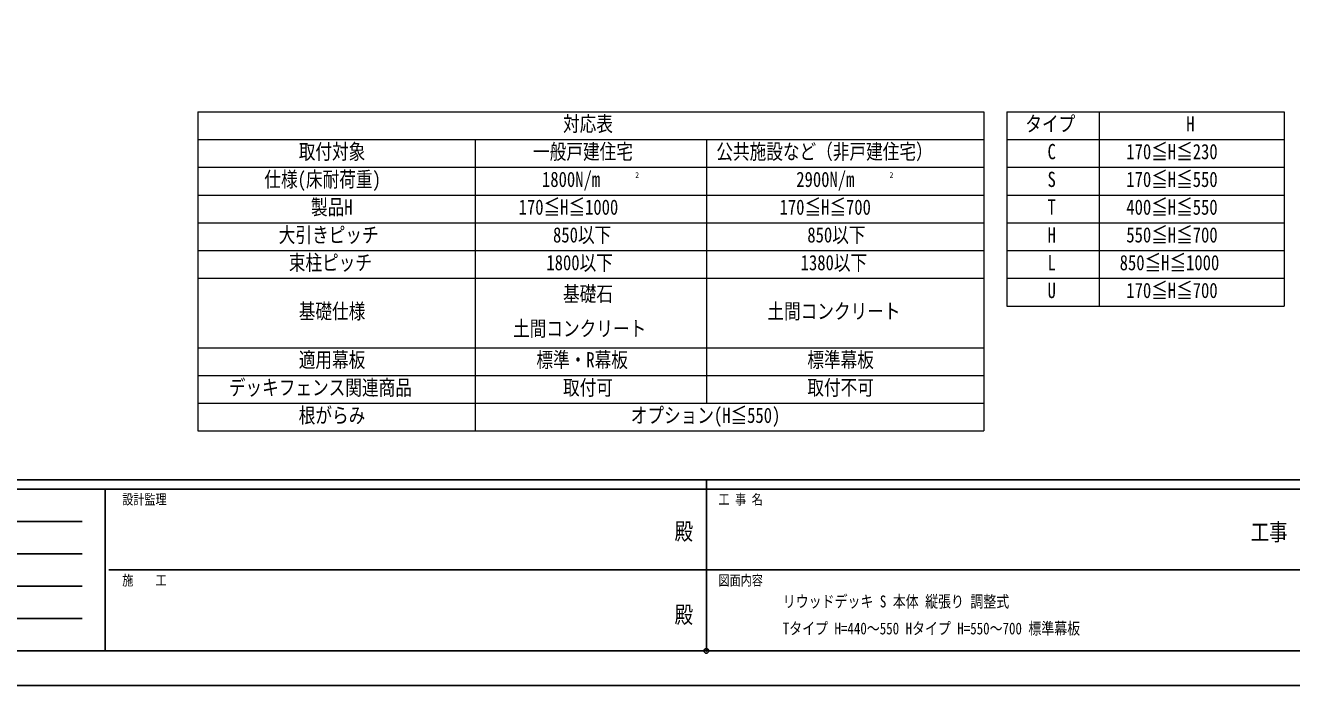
# Model space of a CAD drawing. Units: millimetres, scale not verified. Extents: x -4205 to 4205, y -2970 to 2970.
# Drawn here: x -1478 to 1261, y -2970 to -1543 of the extents above; entities that cross this region are included whole.
import ezdxf
from ezdxf.enums import TextEntityAlignment as Align

# ---------------------------------------------------------------- set-up
doc = ezdxf.new("R2010")
doc.units = ezdxf.units.MM
doc.header["$LTSCALE"] = 20
doc.header["$PDMODE"] = 32
doc.header["$PDSIZE"] = 10
doc.layers.add('0-1_TABLE1', color=7, linetype='Continuous', lineweight=18)
doc.layers.add('0-2_USER1', color=3, linetype='Continuous')
doc.layers.add('0-7_YKK_ZWAK', color=7, linetype='Continuous')
doc.styles.add('ＭＳ ゴシック', font='')
doc.styles.get('ＭＳ ゴシック').set_extended_font_data('MS Gothic')

msp = doc.modelspace()

# ---------------------------------------------------------------- linework, layer by layer
at = {"layer": '0-1_TABLE1'}
for p, q in [((-1105, -1729.61), (595, -1729.61)), ((595, -1729.61), (595, -2419.61)), ((645, -1729.61), (1245, -1729.61)), ((1245, -1729.61), (1245, -2149.61)), ((-1105, -1789.61), (595, -1789.61)), ((-5, -1789.61), (-5, -2359.61)), ((645, -1789.61), (1245, -1789.61)), ((645, -1849.61), (1245, -1849.61)), ((645, -1909.61), (1245, -1909.61)), ((-1105, -1969.61), (595, -1969.61)), ((645, -1969.61), (1245, -1969.61)), ((-1105, -2029.61), (595, -2029.61)), ((645, -2029.61), (1245, -2029.61)), ((-1105, -2089.61), (595, -2089.61)), ((645, -2089.61), (1245, -2089.61)), ((645, -2149.61), (1245, -2149.61)), ((-1105, -2239.61), (595, -2239.61)), ((-1105, -2299.61), (595, -2299.61)), ((-1105, -2359.61), (595, -2359.61)), ((-1105, -2419.61), (595, -2419.61))]:
    msp.add_line(p, q, dxfattribs=at)
for points in [[(-1105, -1729.61), (-1105, -1789.61), (-1105, -1909.61), (-1105, -2419.61)], [(645, -1729.61), (645, -1789.61), (645, -1909.61), (645, -2149.61)], [(845, -1729.61), (845, -1789.61), (845, -1909.61), (845, -2149.61)], [(-505, -1789.61), (-505, -1909.61), (-505, -2419.61)], [(-1105, -1849.61), (-505, -1849.61), (595, -1849.61)], [(-1105, -1909.61), (-505, -1909.61), (595, -1909.61)]]:
    msp.add_lwpolyline(points, dxfattribs=at)
at = {"layer": '0-7_YKK_ZWAK'}
for p, q in [((3895.02, -2525), (-3904.98, -2525)), ((-1304.98, -2545), (-3904.98, -2545)), ((-1304.98, -2545), (-1304.98, -2895)), ((-4.98, -2545), (-1304.98, -2545)), ((-4.98, -2525), (-4.98, -2895)), ((1295.02, -2545), (-4.98, -2545)), ((-3862.48, -2615), (-1354.98, -2615)), ((-3862.48, -2685), (-1354.98, -2685)), ((-1297.48, -2720), (-4.98, -2720)), ((-4.98, -2720), (1295.02, -2720)), ((-3862.48, -2755), (-1354.98, -2755)), ((-3862.48, -2825), (-1354.98, -2825)), ((-3904.98, -2895), (-1304.98, -2895)), ((-1304.98, -2895), (-4.98, -2895)), ((-4.98, -2895), (1295.02, -2895))]:
    msp.add_line(p, q, dxfattribs=at)
msp.add_lwpolyline([(-4205, -2970), (4205, -2970), (4205, 2970), (-4205, 2970)], close=True, dxfattribs=at)
msp.add_point((-4.98, -2895), dxfattribs=at)

# ---------------------------------------------------------------- texts
at = {"layer": '0-1_TABLE1', "style": 'ＭＳ ゴシック', "width": 0.8}
for s, height, p in [('対応表', 32.99, (-315, -1782.11)), ('タイプ', 32.99, (685, -1782.11)), ('H', 32.99, (1033, -1782.11)), ('取付対象', 32.99, (-886.6, -1842.11)), ('一般戸建住宅', 32.99, (-379.8, -1842.11)), ('公共施設など（非戸建住宅）', 32.99, (16.6, -1842.11)), ('C', 32.99, (733, -1842.11)), ('170≦H≦230', 32.99, (903.4, -1842.11)), ('仕様(床耐荷重)', 32.99, (-961, -1902.11)), ('1800N/m', 32.99, (-360.47, -1902.11)), ('2', 12.83, (-158.87, -1876.7)), ('2900N/m', 32.99, (189.53, -1902.11)), ('2', 12.83, (391.13, -1876.7)), ('S', 32.99, (733, -1902.11)), ('170≦H≦550', 32.99, (903.4, -1902.11)), ('製品H', 32.99, (-860.2, -1962.11)), ('170≦H≦1000', 32.99, (-411, -1962.11)), ('170≦H≦700', 32.99, (153.4, -1962.11)), ('400≦H≦550', 32.99, (903.4, -1962.11)), ('T', 32.99, (733, -1962.11)), ('大引きピッチ', 32.99, (-929.8, -2022.11)), ('850以下', 32.99, (-336.6, -2022.11)), ('850以下', 32.99, (213.4, -2022.11)), ('H', 32.99, (733, -2022.11)), ('550≦H≦700', 32.99, (903.4, -2022.11)), ('束柱ピッチ', 32.99, (-908.2, -2082.11)), ('1800以下', 32.99, (-351, -2082.11)), ('1380以下', 32.99, (199, -2082.11)), ('L', 32.99, (733, -2082.11)), ('850≦H≦1000', 32.99, (889, -2082.11)), ('基礎石', 32.99, (-315, -2149.61)), ('U', 32.99, (733, -2142.11)), ('170≦H≦700', 32.99, (903.4, -2142.11)), ('基礎仕様', 32.99, (-886.6, -2187.11)), ('土間コンクリート', 32.99, (127, -2187.11)), ('土間コンクリート', 32.99, (-423, -2224.61)), ('適用幕板', 32.99, (-886.6, -2292.11)), ('標準・R幕板', 32.99, (-372.6, -2292.11)), ('標準幕板', 32.99, (213.4, -2292.11)), ('デッキフェンス関連商品', 32.99, (-1037.8, -2352.11)), ('取付可', 32.99, (-315, -2352.11)), ('取付不可', 32.99, (213.4, -2352.11)), ('根がらみ', 32.99, (-886.6, -2412.11)), ('オプション(H≦550)', 32.99, (-168.6, -2412.11))]:
    msp.add_text(s, height=height, dxfattribs=at).set_placement(p, align=Align.BOTTOM_LEFT)
at = {"layer": '0-2_USER1', "style": 'ＭＳ ゴシック', "width": 0.8}
for s, p in [('リウッドデッキ S 本体 縦張り 調整式', (160.31, -2808.57)), ('Tタイプ H=440～550 Hタイプ H=550～700 標準幕板', (160.31, -2866.91))]:
    msp.add_text(s, height=25.66, dxfattribs=at).set_placement(p, align=Align.BOTTOM_LEFT)
at = {"layer": '0-7_YKK_ZWAK', "style": 'ＭＳ ゴシック', "width": 0.8}
for s, height, p in [('設計監理', 21.99, (-1268.31, -2585)), ('工 事 名', 21.99, (21.27, -2585)), ('殿', 36.66, (-73.67, -2665.83)), ('工事', 36.66, (1172.33, -2667.46)), ('施\u3000\u3000工', 21.99, (-1268.31, -2760)), ('図面内容', 21.99, (21.27, -2760)), ('殿', 36.66, (-73.67, -2845.83))]:
    msp.add_text(s, height=height, dxfattribs=at).set_placement(p, align=Align.BOTTOM_LEFT)

doc.saveas('drawing.dxf')
